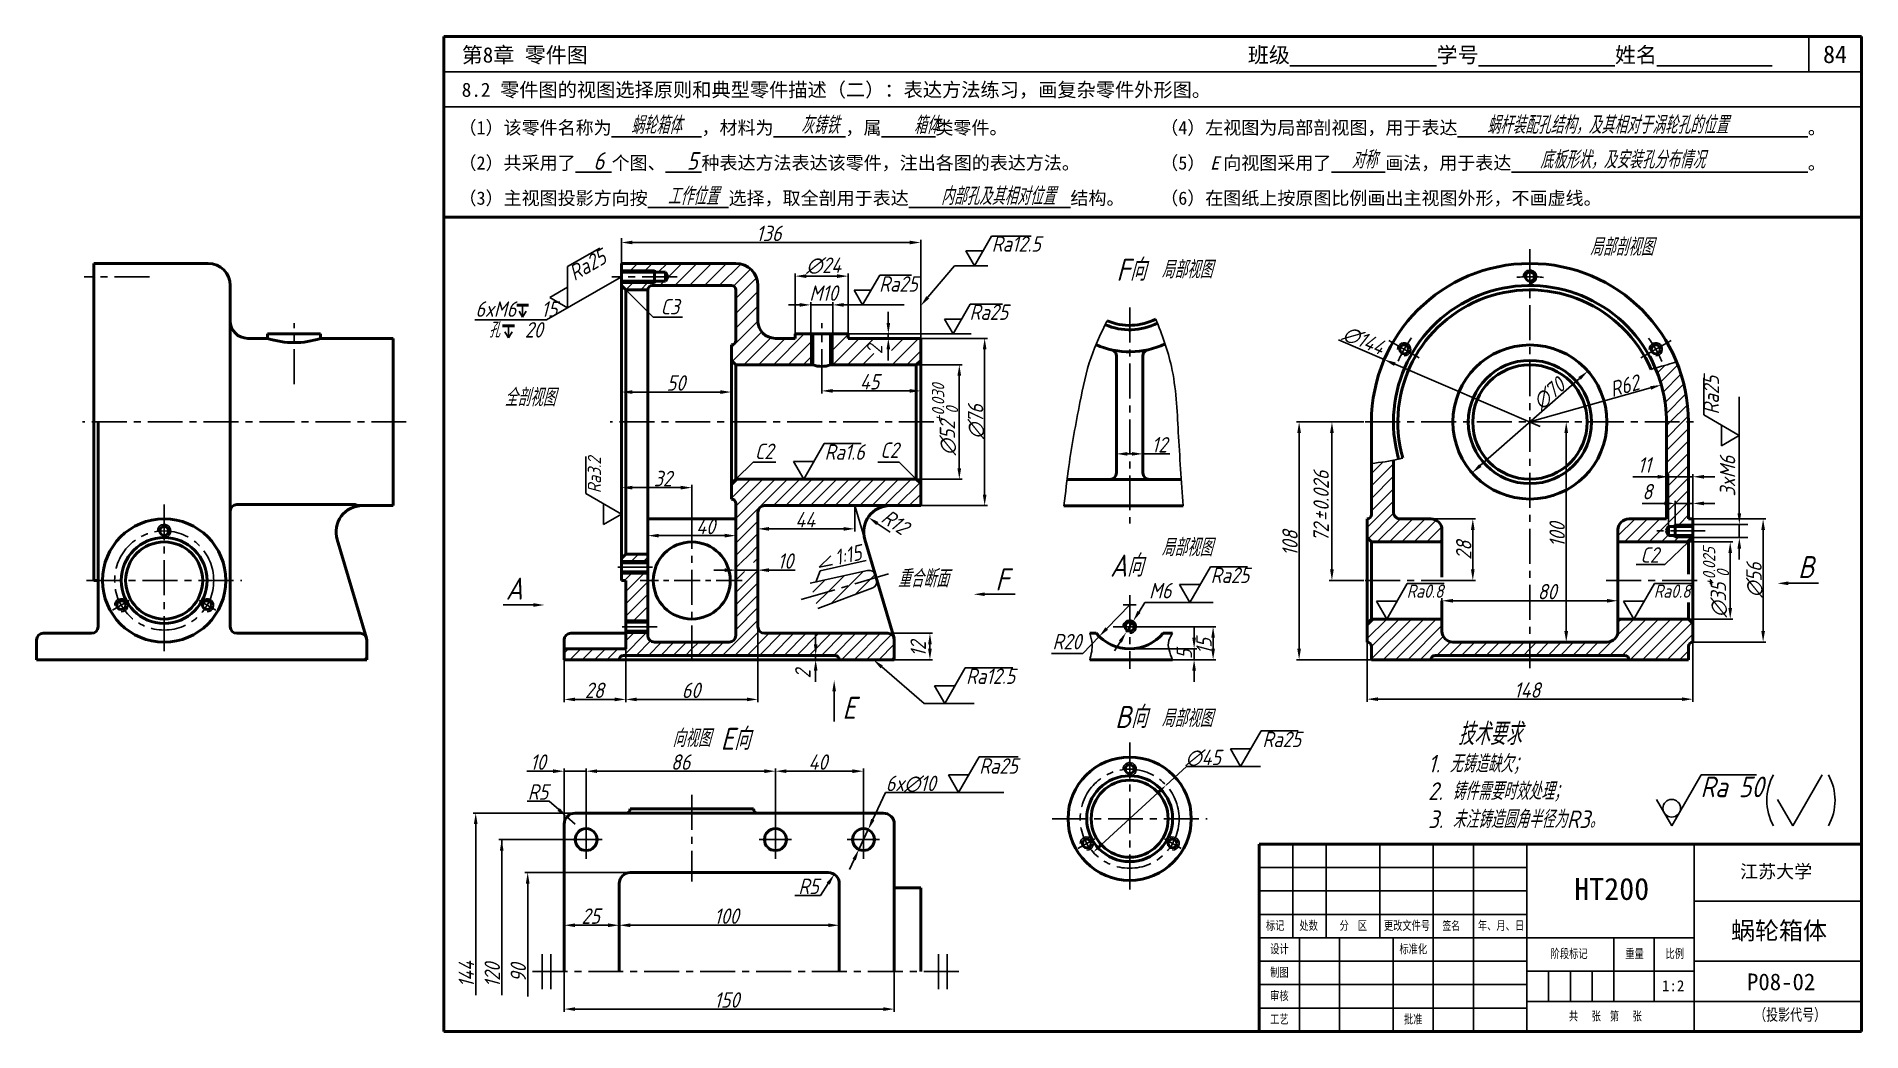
# Model space of a CAD drawing. Header units: millimetres. Extents: x -93 to 322, y 0 to 226.
import ezdxf

# ---------------------------------------------------------------- set-up
doc = ezdxf.new("R2010")
doc.units = ezdxf.units.MM
doc.header["$LTSCALE"] = 0.25
doc.linetypes.add('CENTER', pattern=[50.8, 31.75, -6.35, 6.35, -6.35])
for name, color, linetype in [('尺寸层', 7, 'Continuous'), ('点画线层', 7, 'CENTER'), ('答案', 1, 'Continuous'), ('细实线层', 7, 'Continuous')]:
    doc.layers.add(name, color=color, linetype=linetype)
doc.layers.add('粗实线层', color=7, linetype='Continuous', lineweight=50)
doc.styles.get("Standard").update_dxf_attribs({"font": 'gbeitc.shx', "height": 4, "bigfont": 'gbcbig.shx'})
doc.styles.add('宋体', font='SimSun.ttf', dxfattribs={"height": 3.5})
doc.styles.add('宋体-斜体', font='SimSun.ttf', dxfattribs={"oblique": 15, "height": 3})

msp = doc.modelspace()

# ---------------------------------------------------------------- linework, layer by layer
at = {"lineweight": 50}
for p, q in [((322, 226), (0, 226)), ((0, 226), (0, 0)), ((322, 0), (322, 226)), ((322, 185), (0, 185)), ((322, 42.56), (185.2, 42.56)), ((185.2, 42.56), (185.2, 0)), ((0, 0), (322, 0))]:
    msp.add_line(p, q, dxfattribs=at)
for p, q in [((310, 218), (310, 226)), ((322, 218), (0, 218)), ((322, 210), (0, 210)), ((42.47, 172.94), (43.97, 174.44)), ((45.83, 172.94), (47.33, 174.44)), ((48.7, 172.44), (50.7, 174.44)), ((50.64, 171.02), (54.07, 174.44)), ((52.44, 169.44), (57.44, 174.44)), ((55.8, 169.44), (60.8, 174.44)), ((59.17, 169.44), (64.17, 174.44)), ((62.54, 169.44), (67.42, 174.32)), ((47.81, 172.94), (40.31, 172.94)), ((41.97, 172.44), (42.47, 172.94)), ((42.83, 169.94), (43.33, 170.44)), ((45.33, 172.44), (45.83, 172.94)), ((46.2, 169.94), (46.7, 170.44)), ((49.07, 169.44), (50.07, 170.44)), ((65.79, 169.32), (69.64, 173.17)), ((66.31, 166.48), (71, 171.17)), ((109.92, 166.76), (115.96, 173.93)), ((115.96, 173.93), (123.56, 173.93)), ((47.81, 169.94), (40.31, 169.94)), ((41.33, 168.44), (42.83, 169.94)), ((44.7, 168.44), (46.2, 169.94)), ((66.31, 163.11), (71.31, 168.11)), ((66.31, 159.74), (71.31, 164.74)), ((65.31, 155.38), (71.31, 161.38)), ((65.53, 152.22), (72.21, 158.91)), ((68.11, 151.44), (74.26, 157.58)), ((74.85, 151.44), (81.85, 158.44)), ((83.31, 151.44), (83.31, 158.44)), ((87.81, 157.67), (88.31, 158.17)), ((88.31, 151.44), (88.31, 158.44)), ((88.31, 158.17), (88.58, 158.44)), ((88.31, 154.8), (91.81, 158.3)), ((71.48, 151.44), (77.48, 157.44)), ((78.22, 151.44), (83.31, 156.54)), ((83.31, 156.54), (83.81, 157.04)), ((83.31, 153.17), (83.81, 153.67)), ((87.81, 154.3), (88.31, 154.8)), ((88.32, 151.44), (94.32, 157.44)), ((91.69, 151.44), (97.64, 157.4)), ((95.05, 151.44), (97.64, 154.03)), ((101.64, 154.66), (104.42, 157.44)), ((101.79, 151.44), (107.79, 157.44)), ((105.16, 151.44), (108.31, 154.6)), ((81.58, 151.44), (83.31, 153.17)), ((98.42, 151.44), (98.73, 151.75)), ((275.62, 149.56), (277.39, 151.32)), ((276.34, 147.47), (280.27, 151.4)), ((276.93, 145.25), (281, 149.32)), ((277.37, 142.88), (281.62, 147.13)), ((277.63, 140.33), (282.12, 144.82)), ((278.54, 138.44), (282.47, 142.37)), ((277.69, 137.59), (278.54, 138.44)), ((277.69, 134.78), (281.35, 138.44)), ((277.69, 131.97), (282.69, 136.97)), ((281.35, 138.44), (282.66, 139.75)), ((277.69, 129.17), (282.69, 134.17)), ((210.69, 126.71), (213.31, 129.34)), ((210.69, 123.91), (215.69, 128.91)), ((277.69, 126.36), (282.69, 131.36)), ((277.69, 123.55), (282.69, 128.55)), ((65.31, 123.95), (66.81, 125.44)), ((65.31, 121.14), (69.61, 125.44)), ((66.31, 119.33), (72.42, 125.44)), ((66.31, 116.53), (75.23, 125.44)), ((66.31, 113.72), (78.03, 125.44)), ((74.84, 119.44), (80.84, 125.44)), ((77.65, 119.44), (83.65, 125.44)), ((80.45, 119.44), (86.45, 125.44)), ((83.26, 119.44), (89.26, 125.44)), ((86.07, 119.44), (92.07, 125.44)), ((88.87, 119.44), (94.87, 125.44)), ((91.68, 119.44), (97.68, 125.44)), ((94.48, 119.44), (100.48, 125.44)), ((97.29, 119.44), (103.29, 125.44)), ((100.1, 119.44), (106.1, 125.44)), ((102.9, 119.44), (108.11, 124.65)), ((210.69, 121.1), (215.69, 126.1)), ((277.69, 120.75), (282.69, 125.75)), ((105.71, 119.44), (108.31, 122.04)), ((209.69, 114.49), (215.69, 120.49)), ((210.69, 118.29), (215.69, 123.29)), ((277.69, 117.94), (282.69, 122.94)), ((93.31, 119.44), (95.6, 111.73)), ((209.94, 111.94), (215.7, 117.7)), ((212, 111.19), (217.25, 116.44)), ((214.81, 111.19), (220.06, 116.44)), ((217.62, 111.19), (222.87, 116.44)), ((220.42, 111.19), (225.37, 116.14)), ((266.69, 112.55), (270.57, 116.44)), ((268.13, 111.19), (273.38, 116.44)), ((270.94, 111.19), (276.19, 116.44)), ((273.74, 111.19), (282.69, 120.13)), ((280.55, 115.19), (282.69, 117.33)), ((66.31, 110.91), (71.31, 115.91)), ((66.31, 108.11), (71.31, 113.11)), ((223.23, 111.19), (226.61, 114.57)), ((276.55, 111.19), (278.14, 112.78)), ((279.35, 111.19), (280.35, 112.19)), ((283.69, 115.19), (279.69, 115.19)), ((283.69, 112.19), (279.69, 112.19)), ((280.05, 114.69), (280.55, 115.19)), ((280.35, 112.19), (280.85, 112.69)), ((282.16, 111.19), (283.16, 112.19)), ((282.85, 114.69), (283.35, 115.19)), ((283.16, 112.19), (283.66, 112.69)), ((283.35, 115.19), (283.69, 115.52)), ((40.31, 107.36), (41.39, 108.44)), ((42.7, 106.94), (44.2, 108.44)), ((69.24, 108.23), (71.31, 110.3)), ((85.26, 105.43), (87.88, 108.05)), ((226.03, 111.19), (226.69, 111.84)), ((46.31, 106.94), (40.31, 106.94)), ((46.31, 103.94), (40.31, 103.94)), ((41, 102.44), (42.5, 103.94)), ((41.31, 99.95), (45.31, 103.94)), ((42.2, 106.44), (42.7, 106.94)), ((42.5, 103.94), (43, 104.44)), ((45, 106.44), (45.5, 106.94)), ((45.31, 103.94), (45.81, 104.44)), ((45.5, 106.94), (46.31, 107.75)), ((66.31, 105.3), (67.3, 106.29)), ((66.31, 99.69), (71.31, 104.69)), ((66.31, 102.49), (68.3, 104.48)), ((70.32, 106.5), (71.31, 107.49)), ((83.21, 101.82), (96.24, 104.7)), ((84.45, 102.09), (85.47, 104.65)), ((85.26, 105.43), (88.24, 106.09)), ((85.47, 104.65), (95.94, 106.97)), ((92.09, 101.33), (95.23, 104.47)), ((96.88, 102.75), (97.95, 103.82)), ((41.31, 97.14), (46.31, 102.14)), ((66.31, 96.88), (71.31, 101.88)), ((83.82, 99.79), (86.59, 102.57)), ((84.59, 97.2), (87.29, 99.9)), ((84.92, 96.07), (97.41, 100.78)), ((87.29, 99.9), (90.91, 103.52)), ((87.98, 97.22), (92.09, 101.33)), ((93.38, 99.26), (96.88, 102.75)), ((41.31, 94.33), (46.31, 99.33)), ((43.23, 93.44), (46.31, 96.53)), ((66.31, 94.08), (71.31, 99.08)), ((66.31, 91.27), (71.31, 96.27)), ((157.22, 96.94), (154.32, 96.94)), ((46.31, 93.44), (41.31, 93.44)), ((42.73, 92.94), (43.23, 93.44)), ((45.53, 92.94), (46.03, 93.44)), ((46.03, 93.44), (46.31, 93.72)), ((63.29, 85.44), (71.31, 93.46)), ((209.69, 92.04), (211.34, 93.69)), ((209.69, 89.23), (214.15, 93.69)), ((210.69, 87.42), (216.95, 93.69)), ((210.69, 84.62), (219.76, 93.69)), ((213.32, 84.44), (222.57, 93.69)), ((216.12, 84.44), (225.37, 93.69)), ((218.93, 84.44), (226.69, 92.2)), ((264.83, 85.44), (273.08, 93.69)), ((266.44, 89.85), (270.27, 93.69)), ((266.69, 92.91), (267.47, 93.69)), ((267.64, 85.44), (275.89, 93.69)), ((269.44, 84.44), (278.69, 93.69)), ((272.25, 84.44), (281.5, 93.69)), ((275.06, 84.44), (283.5, 92.88)), ((40.84, 85.44), (45.84, 90.44)), ((46.31, 90.44), (41.31, 90.44)), ((41.31, 88.72), (43.03, 90.44)), ((43.03, 90.44), (43.53, 90.94)), ((43.65, 85.44), (46.93, 88.73)), ((45.84, 90.44), (46.31, 90.91)), ((46.45, 85.44), (49.45, 88.44)), ((49.26, 85.44), (52.26, 88.44)), ((52.07, 85.44), (55.07, 88.44)), ((56.31, 86.88), (57.87, 88.44)), ((57.68, 85.44), (60.68, 88.44)), ((60.48, 85.44), (63.48, 88.44)), ((66.1, 85.44), (71.65, 90.99)), ((68.9, 85.44), (73.9, 90.44)), ((71.71, 85.44), (76.71, 90.44)), ((74.52, 85.44), (79.52, 90.44)), ((77.32, 85.44), (82.32, 90.44)), ((80.13, 85.44), (85.13, 90.44)), ((82.94, 85.44), (87.94, 90.44)), ((85.74, 85.44), (90.74, 90.44)), ((88.55, 85.44), (93.55, 90.44)), ((90.35, 84.44), (96.35, 90.44)), ((93.16, 84.44), (99.16, 90.44)), ((95.97, 84.44), (101.69, 90.16)), ((98.77, 84.44), (102.31, 87.98)), ((221.74, 84.44), (227.01, 89.71)), ((225.54, 85.44), (228.61, 88.51)), ((228.35, 85.44), (231.35, 88.44)), ((231.15, 85.44), (234.15, 88.44)), ((233.96, 85.44), (236.96, 88.44)), ((236.77, 85.44), (239.77, 88.44)), ((239.57, 85.44), (242.57, 88.44)), ((242.38, 85.44), (245.38, 88.44)), ((246.69, 86.94), (248.19, 88.44)), ((247.99, 85.44), (250.99, 88.44)), ((250.8, 85.44), (253.8, 88.44)), ((253.6, 85.44), (256.6, 88.44)), ((256.41, 85.44), (259.41, 88.44)), ((259.22, 85.44), (262.22, 88.44)), ((262.02, 85.44), (265.27, 88.69)), ((277.86, 84.44), (283.69, 90.26)), ((-18.27, 84.44), (-17.54, 85.17)), ((27.31, 85.95), (28.31, 86.94)), ((28.61, 84.44), (31.11, 86.94)), ((31.42, 84.44), (33.92, 86.94)), ((34.23, 84.44), (36.73, 86.94)), ((37.03, 84.44), (39.53, 86.94)), ((54.87, 85.44), (56.31, 86.88)), ((101.58, 84.44), (102.31, 85.17)), ((245.19, 85.44), (246.69, 86.94)), ((280.67, 84.44), (282.69, 86.46)), ((99.45, 82.81), (109.06, 74.49)), ((109.06, 74.49), (120.48, 74.49)), ((192.8, 42.56), (192.8, 21.28)), ((200.4, 42.56), (200.4, 21.28)), ((212.56, 42.56), (212.56, 21.28)), ((224.72, 42.56), (224.72, 0)), ((233.84, 42.56), (233.84, 0)), ((246, 42.56), (246, 0)), ((284, 42.56), (284, 0)), ((185.2, 37.24), (246, 37.24)), ((185.2, 31.92), (246, 31.92)), ((284, 29.64), (322, 29.64)), ((185.2, 26.6), (246, 26.6)), ((185.2, 21.28), (284, 21.28)), ((194.32, 21.28), (194.32, 0)), ((203.44, 21.28), (203.44, 0)), ((215.6, 21.28), (215.6, 0)), ((265.76, 21.28), (265.76, 6.84)), ((274.88, 21.28), (274.88, 6.84)), ((185.2, 15.96), (246, 15.96)), ((246, 13.68), (284, 13.68)), ((250.94, 13.68), (250.94, 6.84)), ((255.88, 13.68), (255.88, 6.84)), ((260.82, 13.68), (260.82, 6.84)), ((284, 15.96), (322, 15.96)), ((185.2, 10.64), (246, 10.64)), ((185.2, 5.32), (246, 5.32)), ((246, 6.84), (322, 6.84)), ((284, 6.84), (292.17, 6.84)), ((284, 6.84), (292.17, 6.84))]:
    msp.add_line(p, q)
for centre, start, end in [((246.69, 171.44), 270, 181.3023), ((218.11, 154.94), 270, 181.3023), ((275.26, 154.94), 270, 181.3023), ((-63.54, 113.69), 270, 181.3023), ((96.57, 103.23), 16.5524, 102.4489), ((96.88, 102.18), 290.6559, 16.5524), ((-73.28, 96.82), 270, 181.3023), ((-53.8, 96.82), 270, 181.3023), ((155.77, 91.94), 270, 181.3023), ((155.77, 59.58), 270, 181.3023), ((146.03, 42.7), 270, 181.3023), ((165.51, 42.7), 270, 181.3023)]:
    msp.add_arc(centre, 1.5, start, end)
for points, knots in [([(161.71, 161.82), (163.14, 158.29), (166.16, 150.03), (166.78, 135.51), (167.52, 124.96), (167.92, 119.39)], [7.77398, 7.77398, 7.77398, 7.77398, 30.524349, 60.455318, 94.033831, 94.033831, 94.033831, 94.033831]), ([(150.67, 161.43), (149.29, 158.71), (146.45, 152.8), (144.16, 141.49), (142.09, 130.26), (141.18, 122.38), (140.85, 119.39)], [4.900994, 4.900994, 4.900994, 4.900994, 23.10517, 44.192011, 73.674461, 91.742079, 91.742079, 91.742079, 91.742079]), ([(274.21, 150.38, 0.01), (274.7, 150.54, 0.01), (277, 151.21, -0.01), (278.77, 151.72, -0.72), (280.01, 152.06, -1.79)], [68.479283, 68.479283, 68.479283, 68.479283, 69.954446, 82.660655, 82.660655, 82.660655, 82.660655]), ([(210.69, 129.05), (212.77, 129.24), (215.17, 129.53), (217.5, 130.18), (217.82, 130.26)], [3.466238, 3.466238, 3.466238, 3.466238, 15.963997, 17.96418, 17.96418, 17.96418, 17.96418])]:
    msp.add_open_spline(points, degree=3, knots=knots)
for points in [[(146.71, 90.44), (147.25, 88.11), (146.71, 84.44)], [(165.48, 90.44), (164.67, 88.81), (165.48, 84.44)]]:
    msp.add_spline(points, degree=3)
for points in [[(110.24, 166.49), (108.31, 164.85), (109.6, 167.03)], [(99.18, 82.49), (97.56, 84.44), (99.72, 83.12)]]:
    msp.add_solid(points)
at = {"layer": '尺寸层'}
for p, q in [((40.31, 170.75), (40.31, 180.2)), ((40.31, 163.85), (40.31, 179.84)), ((105.81, 179.21), (42.81, 179.21)), ((108.31, 148.85), (108.31, 179.84)), ((120.5, 173.93), (124.4, 180.68)), ((124.4, 180.68), (133.36, 180.68)), ((28.11, 173.75), (35.4, 177.96)), ((118.55, 177.31), (122.45, 177.31)), ((120.5, 173.93), (118.55, 177.31)), ((23.34, 161.65), (40.31, 171.44)), ((28.11, 164.4), (28.11, 173.75)), ((79.81, 158.44), (79.81, 172.2)), ((82.31, 171.57), (89.31, 171.57)), ((91.81, 158.44), (91.81, 172.2)), ((95.12, 165.04), (99.02, 171.79)), ((99.02, 171.79), (106.24, 171.79)), ((24.06, 166.74), (28.11, 169.08)), ((28.11, 164.4), (24.06, 166.74)), ((41.31, 168.44), (47.52, 162.23)), ((93.17, 168.42), (97.07, 168.42)), ((95.12, 165.04), (93.17, 168.42)), ((17.89, 162.24), (17.08, 163.63)), ((17.89, 165.01), (17.89, 162.24)), ((17.89, 162.24), (18.69, 163.63)), ((47.52, 162.23), (54.18, 162.23)), ((80.81, 165.04), (78.31, 165.04)), ((83.31, 158.44), (83.31, 165.67)), ((83.31, 165.04), (88.31, 165.04)), ((88.31, 158.44), (88.31, 165.67)), ((90.81, 165.04), (93.31, 165.04)), ((93.31, 165.04), (104.58, 165.04)), ((100.95, 160.94), (100.95, 163.44)), ((113.7, 161.82), (117.6, 161.82)), ((115.65, 158.44), (113.7, 161.82)), ((115.65, 158.44), (119.55, 165.19)), ((119.55, 165.19), (126.87, 165.19)), ((7, 161.65), (23.34, 161.65)), ((14.67, 157.54), (13.87, 158.93)), ((14.67, 160.31), (14.67, 157.54)), ((14.67, 157.54), (15.47, 158.93)), ((91.81, 158.44), (101.58, 158.44)), ((100.95, 158.44), (100.95, 157.44)), ((100.95, 158.44), (119.79, 158.44)), ((-28.04, 157.44), (-18.27, 157.44)), ((91.81, 157.44), (101.58, 157.44)), ((100.95, 154.94), (100.95, 152.44)), ((108.31, 157.44), (123.46, 157.44)), ((122.83, 154.94), (122.83, 121.94)), ((213.59, 152.61), (203.18, 157.07)), ((107.31, 151.44), (117.69, 151.44)), ((249.02, 137.44), (215.2, 151.92)), ((-79.54, 138.44), (-79.54, 145.86)), ((-11.54, 147.04), (-11.54, 144.88)), ((40.31, 138.44), (40.31, 145.86)), ((62.81, 145.24), (42.81, 145.24)), ((65.31, 138.44), (65.31, 145.86)), ((85.81, 147.04), (85.81, 144.88)), ((88.31, 145.51), (105.81, 145.51)), ((108.31, 147.04), (108.31, 144.88)), ((117.07, 127.94), (117.07, 148.94)), ((235.41, 128.54), (257.96, 148.34)), ((246.69, 138.44), (274.11, 146.18)), ((286.15, 140.08), (286.15, 148.49)), ((294.25, 122.52), (294.25, 144.16)), ((46.31, 138.44), (46.31, 112)), ((208.94, 138.44), (193.63, 138.44)), ((208.63, 138.44), (201.08, 138.44)), ((246.69, 138.44), (255.55, 138.44)), ((294.25, 135.4), (286.15, 140.08)), ((290.2, 133.06), (290.2, 137.74)), ((81.72, 125.44), (86.4, 133.54)), ((86.4, 133.54), (94.81, 133.54)), ((194.26, 86.94), (194.26, 135.94)), ((201.71, 135.94), (201.71, 104.94)), ((254.93, 135.94), (254.93, 90.94)), ((294.25, 135.4), (290.2, 133.06)), ((32.21, 122.2), (32.21, 130.61)), ((66.31, 125.44), (70.22, 129.35)), ((70.22, 129.35), (75.39, 129.35)), ((81.72, 125.44), (79.38, 129.49)), ((79.38, 129.49), (84.06, 129.49)), ((103.4, 129.35), (98.59, 129.35)), ((107.31, 125.44), (103.4, 129.35)), ((152.77, 126.89, 33.87), (152.77, 131.83, 33.87)), ((155.27, 131.2, 33.87), (156.27, 131.2, 33.87)), ((158.77, 126.89, 33.87), (158.77, 131.83, 33.87)), ((158.77, 131.2, 33.87), (164.89, 131.2, 33.87)), ((107.31, 125.44), (117.69, 125.44)), ((275.69, 126), (270.06, 126)), ((278.19, 114.69), (278.19, 126.62)), ((283.69, 126), (278.19, 126)), ((283.69, 114.69), (283.69, 126.62)), ((286.19, 126), (288.69, 126)), ((-79.54, 112.44), (-79.54, 124.15)), ((40.31, 117.52), (32.21, 122.2)), ((40.31, 112.44), (40.31, 124.15)), ((53.81, 123.53), (42.81, 123.53)), ((56.31, 117.58), (56.31, 124.15)), ((279.69, 115.19), (279.69, 120.57)), ((283.69, 115.19), (283.69, 120.57)), ((294.25, 117.69), (294.25, 122.52)), ((36.26, 115.19), (36.26, 119.86)), ((40.31, 117.52), (36.26, 115.19)), ((71.31, 117.94), (71.31, 113.54)), ((93.31, 119.44), (93.31, 113.54)), ((108, 119.44), (123.46, 119.44)), ((224.19, 116.44), (234.33, 116.44)), ((277.19, 119.95), (272.15, 119.95)), ((283.69, 119.95), (279.69, 119.95)), ((283.37, 116.44), (300.28, 116.44)), ((286.19, 119.95), (288.69, 119.95)), ((48.81, 112.63), (63.81, 112.63)), ((66.31, 111.19), (66.31, 113.25)), ((73.81, 114.17), (90.81, 114.17)), ((101.35, 113.44), (98.45, 115.4)), ((233.71, 113.94), (233.71, 104.94)), ((283.69, 115.19), (296.18, 115.19)), ((283.69, 112.19), (296.18, 112.19)), ((294.25, 112.19), (294.25, 115.19)), ((299.65, 90.94), (299.65, 113.94)), ((69.38, 108.31, 33.87), (67.34, 106.36, 33.87)), ((282.69, 111.19), (277.3, 106.05)), ((282.69, 111.19), (292.81, 111.19)), ((292.18, 108.69), (292.18, 96.19)), ((294.25, 109.69), (294.25, 107.19)), ((-48.54, 102.44), (-48.54, 105.42)), ((63.81, 104.79), (61.31, 104.79)), ((66.31, 102.44), (66.31, 105.42)), ((66.31, 104.79), (71.31, 104.79)), ((71.31, 102.44), (71.31, 105.42)), ((73.81, 104.79), (79.77, 104.79)), ((169.42, 97.45), (174.1, 105.55)), ((174.1, 105.55), (182.51, 105.55)), ((277.3, 106.05), (270.78, 106.05)), ((167.09, 101.5), (171.76, 101.5)), ((169.42, 97.45), (167.09, 101.5)), ((208.94, 102.44), (201.08, 102.44)), ((214.15, 93.69), (218.82, 101.79)), ((218.82, 101.79), (227.24, 101.79)), ((226.37, 102.44), (234.33, 102.44)), ((270.27, 93.69), (274.95, 101.79)), ((274.95, 101.79), (283.36, 101.79)), ((305.39, 101.8), (312.27, 101.8)), ((122.85, 99.31), (129.73, 99.31)), ((155.77, 96.94), (150.57, 91.53)), ((157.89, 95.33), (159.21, 97.45)), ((159.21, 97.45), (164.28, 97.45)), ((164.28, 97.45), (174.71, 97.45)), ((211.81, 97.74), (216.49, 97.74)), ((214.15, 93.69), (211.81, 97.74)), ((226.69, 93.69), (226.69, 98.46)), ((229.19, 97.84), (264.19, 97.84)), ((266.69, 93.69), (266.69, 98.46)), ((267.94, 97.74), (272.61, 97.74)), ((270.27, 93.69), (267.94, 97.74)), ((71.31, 91.94), (71.31, 74.8)), ((154.97, 90.67), (156.56, 93.21)), ((159.95, 91.94), (175.34, 91.94)), ((170.41, 89.44), (170.41, 91.94)), ((282.69, 93.69), (292.81, 93.69)), ((41.31, 87.94), (41.31, 74.8)), ((41.31, 87.94), (41.31, 74.8)), ((84.44, 87.94), (84.44, 90.44)), ((102, 90.44), (111.02, 90.44)), ((110.4, 87.94), (110.4, 86.94)), ((148.84, 89.73), (145.14, 85.88)), ((153.65, 88.55), (152.32, 86.43)), ((174.72, 89.44), (174.72, 86.94)), ((209.69, 88.44), (209.69, 74.86)), ((246.69, 88.44), (255.55, 88.44)), ((283.37, 88.44), (300.28, 88.44)), ((283.69, 88.44), (283.69, 74.86)), ((-31.04, 84.44), (-36.03, 84.44)), ((27.31, 84.44), (27.31, 74.8)), ((88.81, 85.44), (83.82, 85.44)), ((88.81, 84.44), (83.82, 84.44)), ((84.44, 85.44), (84.44, 84.44)), ((102, 84.44), (111.02, 84.44)), ((145.14, 85.88), (138, 85.88)), ((155.77, 86.94), (171.03, 86.94)), ((155.77, 84.44), (171.03, 84.44)), ((165.48, 84.44), (175.34, 84.44)), ((170.41, 86.94), (170.41, 84.44)), ((210.69, 84.44), (193.63, 84.44)), ((84.44, 81.94), (84.44, 79.44)), ((113.76, 74.49), (118.44, 82.59)), ((118.44, 82.59), (129.2, 82.59)), ((170.41, 81.94), (170.41, 79.44)), ((29.81, 75.43), (38.81, 75.43)), ((43.81, 75.43), (68.81, 75.43)), ((113.76, 74.49), (111.43, 78.54)), ((111.43, 78.54), (116.1, 78.54)), ((212.19, 75.48), (281.19, 75.48)), ((180.98, 60.19), (185.66, 68.29)), ((185.66, 68.29), (194.07, 68.29)), ((116.92, 54.28), (121.6, 62.38)), ((121.6, 62.38), (130.47, 62.38)), ((178.64, 64.24), (183.32, 64.24)), ((180.98, 60.19), (178.64, 64.24)), ((24.81, 59.12), (18.85, 59.12)), ((27.31, 47.1), (27.31, 59.75)), ((32.31, 59.12), (27.31, 59.12)), ((32.31, 47.1), (32.31, 59.75)), ((32.31, 47.1), (32.31, 59.75)), ((34.81, 59.12), (72.81, 59.12)), ((34.81, 59.12), (37.31, 59.12)), ((75.31, 46.1), (75.31, 59.75)), ((75.31, 47.1), (75.31, 59.75)), ((77.81, 59.12), (92.81, 59.12)), ((95.31, 47.1), (95.31, 59.75)), ((116.92, 54.28), (114.58, 58.33)), ((114.58, 58.33), (119.26, 58.33)), ((164.05, 55.95), (168.65, 60.19)), ((168.65, 60.19), (176.3, 60.19)), ((176.3, 60.19), (185.47, 60.19)), ((278.89, 46.71), (285.58, 58.31)), ((298.12, 58.31), (285.58, 58.31)), ((306.4, 46.71), (313.1, 58.31)), ((97.43, 48.13), (100.3, 54.28)), ((100.3, 54.28), (111.7, 54.28)), ((111.7, 54.28), (127.22, 54.28)), ((149.33, 42.4), (162.21, 54.25)), ((18.92, 52.34), (23.9, 52.34)), ((26.07, 50.41), (23.9, 52.34)), ((278.89, 46.71), (275.42, 52.71)), ((306.4, 46.71), (302.94, 52.71)), ((29.81, 49.6), (6.61, 49.6)), ((7.23, 47.1), (7.23, 8.23)), ((29.81, 47.1), (27.94, 48.75)), ((94.25, 41.33), (96.37, 45.86)), ((28.59, 43.6), (12.51, 43.6)), ((13.13, 43.6), (13.13, 8.23)), ((93.2, 39.07), (92.14, 36.8)), ((42.31, 36.1), (18.41, 36.1)), ((19.03, 33.6), (19.03, 7.98)), ((85.56, 30.91), (87.31, 33.6)), ((79.74, 30.91), (85.56, 30.91)), ((29.81, 24.13), (37.31, 24.13)), ((42.31, 24.13), (87.31, 24.13)), ((27.31, 13.6), (27.31, 4.46)), ((102.31, 13.6), (102.31, 4.46)), ((29.81, 5.09), (99.81, 5.09))]:
    msp.add_line(p, q, dxfattribs=at)
at = {"layer": '尺寸层', "extrusion": (0, 0, -1)}
for p, q in [((20.32, 96.88), (13.44, 96.88)), ((88.65, 77.27), (88.65, 70.39))]:
    msp.add_line(p, q, dxfattribs=at)
at = {"layer": '尺寸层'}
msp.add_circle((278.89, 50.71), 2, dxfattribs=at)
for centre, start, end in [((312.45, 52.51), 151.0254, 208.9746), ((304.02, 52.51), 331.0254, 28.9746)]:
    msp.add_arc(centre, 11.97, start, end, dxfattribs=at)
for points in [[(42.81, 179.63), (42.81, 178.8), (40.31, 179.21)], [(105.81, 179.63), (105.81, 178.8), (108.31, 179.21)], [(82.31, 171.99), (82.31, 171.15), (79.81, 171.57)], [(89.31, 171.99), (89.31, 171.15), (91.81, 171.57)], [(80.81, 165.46), (80.81, 164.62), (83.31, 165.04)], [(90.81, 165.46), (90.81, 164.62), (88.31, 165.04)], [(100.54, 160.94), (101.37, 160.94), (100.95, 158.44)], [(100.54, 154.94), (101.37, 154.94), (100.95, 157.44)], [(122.42, 154.94), (123.25, 154.94), (122.83, 157.44)], [(116.65, 148.94), (117.48, 148.94), (117.07, 151.44)], [(216.18, 151.98), (215.83, 151.17), (213.59, 152.61)], [(257.68, 148.65), (258.23, 148.03), (259.83, 149.99)], [(42.81, 145.66), (42.81, 144.82), (40.31, 145.24)], [(62.81, 145.66), (62.81, 144.82), (65.31, 145.24)], [(88.31, 145.92), (88.31, 145.09), (85.81, 145.51)], [(105.81, 145.92), (105.81, 145.09), (108.31, 145.51)], [(274, 146.58), (274.23, 145.78), (276.52, 146.86)], [(193.84, 135.94), (194.67, 135.94), (194.26, 138.44)], [(201.29, 135.94), (202.13, 135.94), (201.71, 138.44)], [(254.51, 135.94), (255.35, 135.94), (254.93, 138.44)], [(155.27, 131.62, 33.87), (155.27, 130.79, 33.87), (152.77, 131.2, 33.87)], [(156.27, 131.62, 33.87), (156.27, 130.79, 33.87), (158.77, 131.2, 33.87)], [(235.14, 128.86), (235.69, 128.23), (233.54, 126.89)], [(116.65, 127.94), (117.48, 127.94), (117.07, 125.44)], [(275.69, 126.41), (275.69, 125.58), (278.19, 126)], [(286.19, 126.41), (286.19, 125.58), (283.69, 126)], [(42.81, 123.95), (42.81, 123.11), (40.31, 123.53)], [(53.81, 123.95), (53.81, 123.11), (56.31, 123.53)], [(122.42, 121.94), (123.25, 121.94), (122.83, 119.44)], [(277.19, 120.36), (277.19, 119.53), (279.69, 119.95)], [(286.19, 120.36), (286.19, 119.53), (283.69, 119.95)], [(98.69, 115.74), (98.22, 115.05), (96.38, 116.8)], [(233.29, 113.94), (234.12, 113.94), (233.71, 116.44)], [(293.83, 117.69), (294.66, 117.69), (294.25, 115.19)], [(299.24, 113.94), (300.07, 113.94), (299.65, 116.44)], [(48.81, 113.04), (48.81, 112.21), (46.31, 112.63)], [(63.81, 113.04), (63.81, 112.21), (66.31, 112.63)], [(73.81, 114.58), (73.81, 113.75), (71.31, 114.17)], [(90.81, 114.58), (90.81, 113.75), (93.31, 114.17)], [(293.83, 109.69), (294.66, 109.69), (294.25, 112.19)], [(291.77, 108.69), (292.6, 108.69), (292.18, 111.19)], [(63.81, 105.21), (63.81, 104.38), (66.31, 104.79)], [(73.81, 105.21), (73.81, 104.38), (71.31, 104.79)], [(201.29, 104.94), (202.13, 104.94), (201.71, 102.44)], [(233.29, 104.94), (234.12, 104.94), (233.71, 102.44)], [(122.85, 98.9), (120.35, 99.31), (122.85, 99.73)], [(305.39, 101.38), (302.89, 101.8), (305.39, 102.22)], [(157.54, 95.55), (158.24, 95.11), (156.56, 93.21)], [(229.19, 98.25), (229.19, 97.42), (226.69, 97.84)], [(264.19, 98.25), (264.19, 97.42), (266.69, 97.84)], [(291.77, 96.19), (292.6, 96.19), (292.18, 93.69)], [(150.27, 91.82), (150.87, 91.24), (148.84, 89.73)], [(174.3, 89.44), (175.13, 89.44), (174.72, 91.94)], [(84.03, 87.94), (84.86, 87.94), (84.44, 85.44)], [(109.98, 87.94), (110.82, 87.94), (110.4, 90.44)], [(153.29, 88.77), (154, 88.33), (154.97, 90.67)], [(169.99, 89.44), (170.82, 89.44), (170.41, 86.94)], [(254.51, 90.94), (255.35, 90.94), (254.93, 88.44)], [(299.24, 90.94), (300.07, 90.94), (299.65, 88.44)], [(84.03, 81.94), (84.86, 81.94), (84.44, 84.44)], [(109.98, 86.94), (110.82, 86.94), (110.4, 84.44)], [(169.99, 81.94), (170.82, 81.94), (170.41, 84.44)], [(174.3, 86.94), (175.13, 86.94), (174.72, 84.44)], [(193.84, 86.94), (194.67, 86.94), (194.26, 84.44)], [(29.81, 75.84), (29.81, 75.01), (27.31, 75.43)], [(38.81, 75.84), (38.81, 75.01), (41.31, 75.43)], [(43.81, 75.84), (43.81, 75.01), (41.31, 75.43)], [(68.81, 75.84), (68.81, 75.01), (71.31, 75.43)], [(212.19, 75.9), (212.19, 75.07), (209.69, 75.48)], [(281.19, 75.9), (281.19, 75.07), (283.69, 75.48)], [(24.81, 59.54), (24.81, 58.71), (27.31, 59.12)], [(34.81, 59.54), (34.81, 58.71), (32.31, 59.12)], [(34.81, 59.54), (34.81, 58.71), (32.31, 59.12)], [(72.81, 59.54), (72.81, 58.71), (75.31, 59.12)], [(77.81, 59.54), (77.81, 58.71), (75.31, 59.12)], [(92.81, 59.54), (92.81, 58.71), (95.31, 59.12)], [(161.92, 54.56), (162.49, 53.95), (164.05, 55.95)], [(25.79, 50.1), (26.35, 50.72), (27.94, 48.75)], [(6.81, 47.1), (7.65, 47.1), (7.23, 49.6)], [(97.05, 48.3), (97.8, 47.95), (96.37, 45.86)], [(12.72, 41.1), (13.55, 41.1), (13.13, 43.6)], [(149.05, 42.71), (149.61, 42.09), (147.49, 40.71)], [(92.82, 39.24), (93.57, 38.89), (94.25, 41.33)], [(18.62, 33.6), (19.45, 33.6), (19.03, 36.1)], [(86.96, 33.82), (87.66, 33.37), (88.67, 35.69)], [(29.81, 24.55), (29.81, 23.72), (27.31, 24.13)], [(37.31, 24.55), (37.31, 23.72), (39.81, 24.13)], [(42.31, 24.55), (42.31, 23.72), (39.81, 24.13)], [(87.31, 24.55), (87.31, 23.72), (89.81, 24.13)], [(29.81, 5.5), (29.81, 4.67), (27.31, 5.09)], [(99.81, 5.5), (99.81, 4.67), (102.31, 5.09)]]:
    msp.add_solid(points, dxfattribs=at)
at = {"layer": '尺寸层', "extrusion": (0, 0, -1)}
for points in [[(-20.32, 96.46), (-22.82, 96.88), (-20.32, 97.29)], [(-89.06, 77.27), (-88.65, 79.77), (-88.23, 77.27)]]:
    msp.add_solid(points, dxfattribs=at)
at = {"layer": '点画线层'}
for p, q in [((246.69, 177.67), (246.69, 82.51)), ((-66.87, 171.44), (-81.7, 171.44)), ((52.98, 171.44), (38.15, 171.44)), ((155.77, 164.42), (155.77, 115.39)), ((-34.04, 147.04), (-34.04, 160.89)), ((85.81, 147.04), (85.81, 160.89)), ((221.5, 152.98), (214.57, 156.98)), ((271.87, 152.98), (278.8, 156.98)), ((-8.54, 138.44), (-82.1, 138.44)), ((111.31, 138.44), (37.75, 138.44)), ((209.26, 138.44), (283.88, 138.44)), ((-63.54, 119.72), (-63.54, 85.98)), ((56.31, 117.58), (56.31, 83.81)), ((-63.54, 115.99), (-63.54, 111.58)), ((286.52, 113.69), (275.52, 113.69)), ((47.42, 105.44), (38.15, 105.44)), ((81.18, 98.09), (101.23, 104.04)), ((-81.16, 102.44), (-45.92, 102.44)), ((209.26, 102.44), (230.18, 102.44)), ((264.03, 102.44), (285.34, 102.44)), ((-75.27, 95.67), (-71.46, 97.87)), ((-51.8, 95.67), (-55.62, 97.87)), ((155.77, 99.11), (155.77, 82.34)), ((48.42, 91.94), (39.15, 91.94)), ((159.95, 91.94), (151.91, 91.94)), ((155.77, 65.61), (155.77, 31.87)), ((155.77, 61.88), (155.77, 57.47)), ((56.31, 53.74), (56.31, 34.05)), ((32.31, 39.22), (32.31, 47.1)), ((75.31, 39.22), (75.31, 47.1)), ((95.31, 39.22), (95.31, 47.1)), ((138.15, 48.33), (173.39, 48.33)), ((28.59, 43.6), (35.93, 43.6)), ((71.59, 43.6), (78.93, 43.6)), ((91.59, 43.6), (98.93, 43.6)), ((144.03, 41.55), (147.85, 43.76)), ((167.5, 41.55), (163.69, 43.76)), ((20.11, 13.6), (117.34, 13.6))]:
    msp.add_line(p, q, dxfattribs=at)
at = {"layer": '点画线层', "ltscale": 0.75}
msp.add_line((67.76, 102.44), (44.57, 102.44), dxfattribs=at)
at = {"layer": '点画线层'}
for centre in [(-63.54, 102.44), (155.77, 48.33)]:
    msp.add_circle(centre, 11.25, dxfattribs=at)
for start, end in [(84.6529, 95.2059), (144.6529, 155.2059), (24.6529, 35.2059)]:
    msp.add_arc((246.69, 138.44), 33, start, end, dxfattribs=at)
at = {"layer": '答案'}
msp.add_line((158.77, 153.39), (158.77, 154.63), dxfattribs=at)
at = {"layer": '粗实线层'}
for p, q in [((-53.54, 174.44), (-79.54, 174.44)), ((-79.54, 102.44), (-79.54, 174.44)), ((66.31, 174.44), (40.31, 174.44)), ((40.31, 102.44), (40.31, 174.44)), ((50.31, 172.44), (40.31, 172.44)), ((50.31, 170.44), (40.31, 170.44)), ((47.81, 169.94), (47.81, 172.94)), ((50.31, 172.44), (50.89, 171.44)), ((50.31, 172.44), (50.31, 170.44)), ((50.89, 171.44), (50.31, 170.44)), ((-48.54, 138.44), (-48.54, 169.44)), ((40.31, 169.44), (41.31, 168.44)), ((41.31, 168.44), (41.31, 108.44)), ((41.31, 168.44), (46.31, 168.44)), ((46.31, 168.44), (46.31, 89.94)), ((47.31, 169.44), (65.31, 169.44)), ((66.31, 168.44), (66.31, 156.94)), ((71.31, 161.44), (71.31, 169.44)), ((16.55, 165.01), (19.22, 165.01)), ((-28.04, 158.44), (-40.04, 158.44)), ((-40.04, 158.44), (-40.04, 157.44)), ((-28.04, 157.44), (-28.04, 158.44)), ((13.34, 160.31), (16.01, 160.31)), ((91.81, 158.44), (79.81, 158.44)), ((79.81, 158.44), (79.81, 157.44)), ((83.81, 151.44), (83.81, 158.44)), ((87.81, 151.44), (87.81, 158.44)), ((91.81, 157.44), (91.81, 158.44)), ((-40.04, 157.44), (-44.54, 157.44)), ((-11.54, 157.44), (-28.04, 157.44)), ((-11.54, 119.44), (-11.54, 157.44)), ((65.31, 155.94), (65.31, 120.94)), ((79.81, 157.44), (75.31, 157.44)), ((108.31, 157.44), (91.81, 157.44)), ((108.31, 119.44), (108.31, 157.44)), ((152.77, 153.39), (152.77, 126.89)), ((158.77, 153.39), (158.77, 126.89)), ((65.31, 152.44), (66.31, 151.44)), ((83.81, 151.44), (66.31, 151.44)), ((66.31, 151.44), (66.31, 125.44)), ((107.31, 151.44), (87.81, 151.44)), ((107.31, 151.44), (108.31, 152.44)), ((107.31, 151.44), (107.31, 125.44)), ((-78.54, 138.44), (-78.54, 91.94)), ((-48.54, 138.44), (-48.54, 91.94)), ((210.69, 138.44), (210.69, 117.44)), ((277.69, 138.44), (277.69, 116.44)), ((282.69, 138.44), (282.69, 116.44)), ((215.69, 129.74), (215.69, 117.94)), ((66.31, 125.44), (65.31, 124.44)), ((107.31, 125.44), (66.31, 125.44)), ((107.31, 125.44), (108.31, 124.44)), ((141.55, 125.39), (167.49, 125.39)), ((-47.04, 119.68), (-20.17, 119.68)), ((-18.5, 119.44), (-11.54, 119.44)), ((66.31, 116.44), (46.31, 116.44)), ((66.31, 119.94), (66.31, 89.94)), ((71.31, 117.94), (71.31, 91.94)), ((72.81, 119.44), (108.31, 119.44)), ((140.85, 119.39), (167.92, 119.39)), ((209.69, 88.44), (209.69, 116.44)), ((217.19, 116.44), (224.19, 116.44)), ((277.69, 116.44), (269.19, 116.44)), ((283.69, 116.44), (282.69, 116.44)), ((283.69, 116.44), (283.69, 88.44)), ((210.69, 111.19), (209.69, 112.19)), ((226.69, 113.94), (226.69, 103.16)), ((266.69, 113.94), (266.69, 90.94)), ((278.19, 114.69), (277.61, 113.69)), ((277.61, 113.69), (278.19, 112.69)), ((278.19, 114.69), (278.19, 112.69)), ((283.69, 114.69), (278.19, 114.69)), ((283.69, 112.69), (278.19, 112.69)), ((279.69, 115.19), (279.69, 112.19)), ((282.69, 111.19), (283.69, 112.19)), ((-24.25, 111.73), (-17.6, 89.37)), ((41.31, 108.44), (40.31, 107.44)), ((41.31, 108.44), (46.31, 108.44)), ((95.6, 111.73), (102.25, 89.37)), ((210.69, 111.19), (210.69, 93.69)), ((226.69, 111.19), (210.69, 111.19)), ((282.69, 111.19), (266.69, 111.19)), ((282.69, 111.19), (282.69, 103.88)), ((46.31, 106.44), (40.31, 106.44)), ((46.31, 104.44), (40.31, 104.44)), ((-79.54, 102.44), (-78.54, 102.44)), ((40.31, 102.44), (41.31, 102.44)), ((41.31, 102.44), (41.31, 86.94)), ((226.69, 97.84), (226.69, 90.94)), ((282.69, 97.44), (282.69, 93.69)), ((46.31, 92.94), (41.31, 92.94)), ((210.69, 93.69), (209.69, 92.69)), ((210.69, 93.69), (226.69, 93.69)), ((266.69, 93.69), (282.69, 93.69)), ((282.69, 93.69), (283.69, 92.69)), ((-92.54, 88.94), (-92.54, 84.44)), ((-80.04, 90.44), (-91.04, 90.44)), ((-47.04, 90.44), (-19.04, 90.44)), ((-17.54, 84.44), (-17.54, 88.94)), ((27.31, 88.94), (27.31, 84.44)), ((41.31, 90.44), (28.81, 90.44)), ((46.31, 90.94), (41.31, 90.94)), ((64.81, 88.44), (47.81, 88.44)), ((72.81, 90.44), (100.81, 90.44)), ((102.31, 84.44), (102.31, 88.94)), ((148.17, 90.44), (146.71, 90.44)), ((165.48, 90.44), (163.37, 90.44)), ((210.69, 84.44), (210.69, 87.44)), ((264.19, 88.44), (229.19, 88.44)), ((282.69, 84.44), (282.69, 87.44)), ((-92.54, 84.44), (-73.27, 84.44)), ((-35.31, 84.44), (-73.27, 84.44)), ((-35.31, 84.44), (-17.54, 84.44)), ((27.31, 86.94), (41.31, 86.94)), ((27.31, 84.44), (46.58, 84.44)), ((88.81, 85.44), (40.81, 85.44)), ((84.54, 84.44), (46.58, 84.44)), ((84.54, 84.44), (102.31, 84.44)), ((165.48, 84.44), (146.71, 84.44)), ((282.69, 84.44), (210.69, 84.44)), ((268.19, 85.44), (225.19, 85.44)), ((42.31, 50.6), (70.31, 50.6)), ((27.31, 47.1), (27.31, 13.6)), ((29.81, 49.6), (99.81, 49.6)), ((102.31, 13.6), (102.31, 47.1)), ((39.81, 33.6), (39.81, 13.6)), ((42.31, 36.1), (87.31, 36.1)), ((89.81, 33.6), (89.81, 13.6)), ((108.31, 32.6), (102.31, 32.6)), ((108.31, 13.6), (108.31, 32.6))]:
    msp.add_line(p, q, dxfattribs=at)
for centre, radius in [((246.69, 171.44), 1), ((218.11, 154.94), 1), ((246.69, 138.44), 17.5), ((275.26, 154.94), 1), ((246.69, 138.44), 14), ((246.69, 138.44), 13), ((-63.54, 102.44), 14), ((-63.54, 102.44), 9.75), ((-63.54, 113.69), 1), ((-63.54, 102.44), 8.75), ((56.31, 102.44), 8.75), ((-73.28, 96.82), 1), ((-53.8, 96.82), 1), ((155.77, 91.94), 1), ((155.77, 48.33), 14), ((155.77, 48.33), 9.75), ((155.77, 59.58), 1), ((155.77, 48.33), 8.75), ((32.31, 43.6), 2.5), ((75.31, 43.6), 2.5), ((95.31, 43.6), 2.5), ((146.03, 42.7), 1), ((165.51, 42.7), 1)]:
    msp.add_circle(centre, radius, dxfattribs=at)
for centre, radius, start, end in [((-53.54, 169.44), 5, 0, 90), ((66.31, 169.44), 5, 0, 90), ((246.69, 138.44), 36, 0, 180), ((47.31, 168.44), 1, 90, 180), ((65.31, 168.44), 1, 0, 90), ((246.69, 138.44), 31, 28.5415, 195.7909), ((246.69, 138.44), 30, 23.4428, 195.8163), ((155.77, 173.39), 13, 246.9065, 297.1757), ((-44.54, 161.44), 4, 180, 270), ((75.31, 161.44), 4, 180, 270), ((155.77, 173.39), 14, 246.6413, 296.794), ((-34.04, 175.47), 19, 251.5915, 288.4085), ((65.31, 156.94), 1, 270, 0), ((155.77, 173.39), 19, 246.2021, 295.0598), ((151.27, 153.39), 1.5, 0, 77.3196), ((160.27, 153.39), 1.5, 102.6804, 180), ((85.81, 156.54), 5.48, 248.5938, 291.4062), ((246.69, 138.44), 31, 0, 28.6784), ((151.27, 126.89), 1.5, 270, 0), ((160.27, 126.89), 1.5, 180, 270), ((65.31, 119.94), 1, 0, 90), ((-47.04, 118.18), 1.5, 90, 180), ((-18.5, 113.44), 6, 90, 196.5524), ((-18.5, 125.44), 6, 253.7966, 270), ((72.81, 117.94), 1.5, 90, 180), ((101.35, 113.44), 6, 90, 196.5524), ((209.69, 117.44), 1, 270, 0), ((217.19, 117.94), 1.5, 180, 270), ((224.19, 113.94), 2.5, 0, 90), ((269.19, 113.94), 2.5, 90, 180), ((-80.04, 91.94), 1.5, 270, 0), ((-47.04, 91.94), 1.5, 180, 270), ((72.81, 91.94), 1.5, 180, 270), ((-91.04, 88.94), 1.5, 90, 180), ((-19.04, 88.94), 1.5, 0, 90), ((28.81, 88.94), 1.5, 90, 180), ((47.81, 89.94), 1.5, 180, 270), ((64.81, 89.94), 1.5, 270, 0), ((100.81, 88.94), 1.5, 0, 90), ((155.77, 96.94), 10, 220.5416, 319.4584), ((209.69, 87.44), 1, 0, 90), ((229.19, 90.94), 2.5, 180, 270), ((264.19, 90.94), 2.5, 270, 0), ((283.69, 87.44), 1, 90, 180), ((40.81, 84.44), 1, 90, 180), ((88.81, 84.44), 1, 0, 90), ((225.19, 84.44), 1, 90, 180), ((268.19, 84.44), 1, 0, 90), ((41.31, 50.6), 1, 270, 0), ((71.31, 50.6), 1, 180, 270), ((29.81, 47.1), 2.5, 90, 180), ((99.81, 47.1), 2.5, 0, 90), ((42.31, 33.6), 2.5, 90, 180), ((87.31, 33.6), 2.5, 0, 90)]:
    msp.add_arc(centre, radius, start, end, dxfattribs=at)
at = {"layer": '细实线层'}
for p, q in [((22.31, 9.6), (22.31, 17.6)), ((24.31, 9.6), (24.31, 17.6)), ((112.34, 9.6), (112.34, 17.6)), ((114.34, 9.6), (114.34, 17.6))]:
    msp.add_line(p, q, dxfattribs=at)

# ---------------------------------------------------------------- texts
at = {"style": '宋体'}
for s, height, p in [('第8章 零件图', 3.5, (4.05, 220.07)), ('班级%%U              %%U学号%%U             %%U姓名%%U           ', 3.5, (182.61, 220.07)), ('84', 4, (313.27, 219.96)), ('8.2 零件图的视图选择原则和典型零件描述（二）：表达方法练习，画复杂零件外形图。', 3.2, (4.05, 212.3)), ('（1）该零件名称为%%U          %%U，材料为%%U        %%U，属%%U      %%U类零件。', 3, (3.33, 203.79)), ('（4）左视图为局部剖视图，用于表达%%U                                       %%U。', 3, (162.72, 203.79)), ('（2）共采用了%%U    %%U个图、%%U    %%U种表达方法表达该零件，注出各图的表达方法。', 3, (3.33, 195.79)), ('（5）  向视图采用了%%U      %%U画法，用于表达%%U                                 %%U。', 3, (162.72, 195.79)), ('（3）主视图投影方向按%%U         %%U选择，取全剖用于表达%%U                  %%U结构。', 3, (3.33, 187.79)), ('（6）在图纸上按原图比例画出主视图外形，不画虚线。', 3, (162.72, 187.79)), ('江苏大学', 3, (294.42, 34.85)), ('HT200', 5, (256.76, 29.89)), ('蜗轮箱体', 4, (292.34, 20.9)), ('P08-02', 3.8, (295.99, 9.38)), ('1:2', 2.5, (276.67, 9.13))]:
    msp.add_text(s, height=height, dxfattribs=at).set_placement(p)
at = {"style": '宋体-斜体', "oblique": 15}
msp.add_text('E', height=3, dxfattribs=at).set_placement((174.04, 195.79))
at = {"style": '宋体', "width": 0.75}
for s, height, p in [('标记', 2, (186.72, 23.07)), ('处数', 2, (194.32, 23.07)), ('分  区', 2, (203.46, 23.07)), ('更改文件号', 2, (213.51, 23.07)), ('签名', 1.9, (226.8, 23.07)), ('年、月、日', 2, (234.87, 23.07)), ('设计', 2, (187.67, 17.75)), ('标准化', 2, (217.04, 17.75)), ('阶段标记', 2, (251.38, 16.68)), ('重量', 2, (268.36, 16.68)), ('比例', 2, (277.48, 16.68)), ('制图', 2, (187.67, 12.43)), ('审核', 2, (187.67, 7.11)), ('共   张  第   张', 2, (255.54, 2.49)), ('（投影代号）', 2.66, (297.62, 2.49)), ('工艺', 2, (187.67, 1.79)), ('批准', 2, (218.07, 1.79))]:
    msp.add_text(s, height=height, dxfattribs=at).set_placement(p)
at = {"layer": '尺寸层'}
for s, height, p in [('136', 3.5, (70.94, 179.53)), ('Ra12.5', 3.5, (124.44, 177.13)), ('∅24', 3.5, (82.3, 172.29)), ('F向', 5, (152.74, 170.51)), ('Ra25', 3.5, (98.86, 168.04)), ('6xM6   15', 3.5, (7.16, 162.34)), ('C3', 3.5, (49.21, 162.89)), ('M10', 3.5, (83.01, 165.96)), ('Ra25', 3.5, (119.39, 161.64)), ('孔   20', 3.5, (10.17, 157.62)), ('45', 3.5, (94.48, 145.82)), ('50', 3.5, (50.6, 145.55)), ('C2', 3.5, (70.63, 130.02)), ('Ra1.6', 3.5, (86.46, 129.86)), ('C2', 3.5, (99.11, 130.28)), ('12', 3.5, (160.75, 131.51, 33.87)), ('11', 3.5, (271.17, 126.92)), ('32', 3.5, (47.65, 123.84)), ('8', 3.5, (272.21, 120.87)), ('40', 3.5, (57.3, 112.94)), ('44', 3.5, (79.81, 114.48)), ('10', 3.5, (75.79, 105.11)), ('A向', 5, (151.32, 103.32)), ('C2', 3.5, (271.77, 106.49)), ('B', 5, (307.58, 102.98)), ('F', 5, (125.23, 100.18)), ('Ra25', 3.5, (174.17, 101.87)), ('A', 5, (14.06, 98.1)), ('M6', 3.5, (160.18, 98.38)), ('Ra0.8', 3, (218.69, 98.52)), ('80', 3.5, (248.43, 98.15)), ('Ra0.8', 3, (274.82, 98.52)), ('R20', 3.5, (138.24, 86.8)), ('28', 3.5, (32.02, 75.74)), ('60', 3.5, (54.02, 75.74)), ('Ra12.5', 3.5, (118.61, 78.95)), ('148', 3.5, (243.06, 75.8)), ('E', 5, (90.52, 71.01)), ('B向', 5, (152.44, 68.94)), ('技术要求', 5, (230.35, 65.08, -16.94)), ('E向', 5, (62.85, 63.97)), ('Ra25', 3.5, (185.93, 64.6)), ('10', 3.5, (19.6, 59.44)), ('86', 3.5, (51.56, 59.44)), ('40', 3.5, (82.81, 59.44)), ('∅45', 3.5, (168.46, 60.5)), ('1. 无铸造缺欠；', 4, (223.55, 58.84, -16.94)), ('6x∅10', 3.5, (100.36, 54.6)), ('Ra25', 3.5, (121.59, 58.56)), ('R5', 3.5, (19.06, 52.65)), ('2. 铸件需要时效处理；', 4, (223.55, 52.59, -16.94)), ('Ra 50', 4.689, (285.42, 53.22)), ('3. 未注铸造圆角半径为R3。', 4, (223.55, 46.21, -16.94)), ('R5', 3.5, (80.52, 31.22)), ('25', 3.5, (31.23, 24.45)), ('100', 3.5, (61.4, 24.45)), ('150', 3.5, (61.4, 5.4))]:
    msp.add_text(s, height=height, dxfattribs=at).set_placement(p)
for s, height, rotation, p in [('Ra25', 3.5, 29.983, (29.66, 170.4)), ('∅144', 3.5, 336.8241, (203.84, 157.35)), ('2', 3.5, 90, (99.59, 153.84)), ('R62', 3.5, 15.7634, (265.41, 144.05)), ('Ra25', 3.5, 90, (289.62, 140.15)), ('+0.030', 2.8, 90, (113.66, 138.26)), ('∅70', 3.5, 41.2894, (249.18, 141.05)), (' 0', 2.8, 90, (116.81, 138.77)), ('∅76', 3.5, 90, (122.52, 134.57)), ('∅52', 3.5, 90, (116.13, 130.89)), ('Ra3.2', 3, 90, (35.69, 122.27)), ('3xM6', 3.5, 90, (293.32, 121.53)), ('0.026', 3.5, 90, (201.01, 118.21)), ('R12', 3.5, 326.0165, (99.04, 115.94)), ('±', 3.5, 90, (201.01, 115.9)), ('108', 3.5, 90, (193.94, 107.98)), ('72', 3.5, 90, (201.01, 111.23)), ('28', 3.5, 90, (233.4, 107.15)), ('100', 3.5, 90, (254.62, 110.02)), ('1:15', 3.5, 12.8221, (89.18, 105.85)), ('+0.025', 2.8, 90, (288.78, 101.04)), (' 0', 2.8, 90, (291.93, 101.69)), ('∅56', 3.5, 90, (299.34, 98.57)), ('∅35', 3.5, 90, (291.25, 94.07)), ('12', 3.5, 90, (109.48, 85.11)), ('5', 3.5, 90, (169.94, 84.6, -33.87)), ('15', 3.5, 90, (174.4, 85.69)), ('2', 3.5, 90, (83.28, 80.2)), ('144', 3.5, 90, (6.85, 10.01)), ('120', 3.5, 90, (12.75, 10.01)), ('90', 3.5, 90, (18.65, 11.18))]:
    msp.add_text(s, height=height, rotation=rotation, dxfattribs=at).set_placement(p)
at = {"layer": '答案'}
for s, p in [('蜗轮箱体', (42.46, 203.87)), ('灰铸铁', (81.06, 203.87)), ('箱体', (106.71, 203.87)), ('蜗杆装配孔结构，及其相对于涡轮孔的位置', (236.93, 203.91)), ('6', (33.94, 195.73)), ('5', (55.17, 195.73)), ('对称', (206.18, 196.02)), ('底板形状，及安装孔分布情况', (248.98, 196.02)), ('工作位置', (50.81, 187.75)), ('内部孔及其相对位置', (112.89, 187.75)), ('局部剖视图', (260.3, 176.19)), ('局部视图', (163, 171.08)), ('全剖视图', (13.78, 142.03)), ('局部视图', (163, 107.96)), ('重合断面', (103.1, 100.87)), ('局部视图', (163, 69.14)), ('向视图', (51.91, 64.62))]:
    msp.add_text(s, height=4, dxfattribs=at).set_placement(p)

doc.saveas('drawing.dxf')
